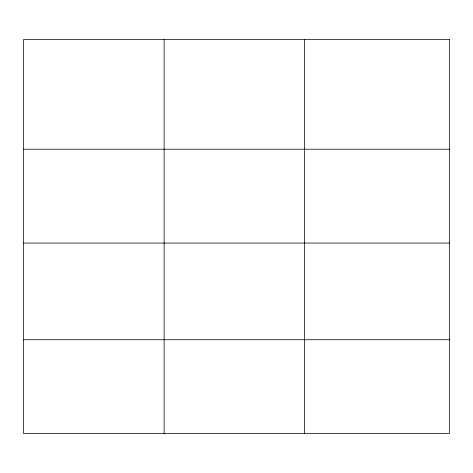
<?xml version="1.0" encoding="UTF-8"?>
<svg xmlns="http://www.w3.org/2000/svg" width="473" height="473" viewBox="0 0 473 473"><rect width="100%" height="100%" fill="white"/><g stroke="black" fill="none" stroke-linecap="round" stroke-linejoin="round"><path stroke-width="0.71" d="M23.65 149.214L449.35 149.214M23.65 243.057L449.35 243.057M23.65 339.738L449.35 339.738M304.612 39.419L304.612 433.581M164.131 39.419L164.131 433.581M449.35 39.419L23.65 39.419L23.65 433.581L449.35 433.581L449.35 39.419"/></g></svg>
